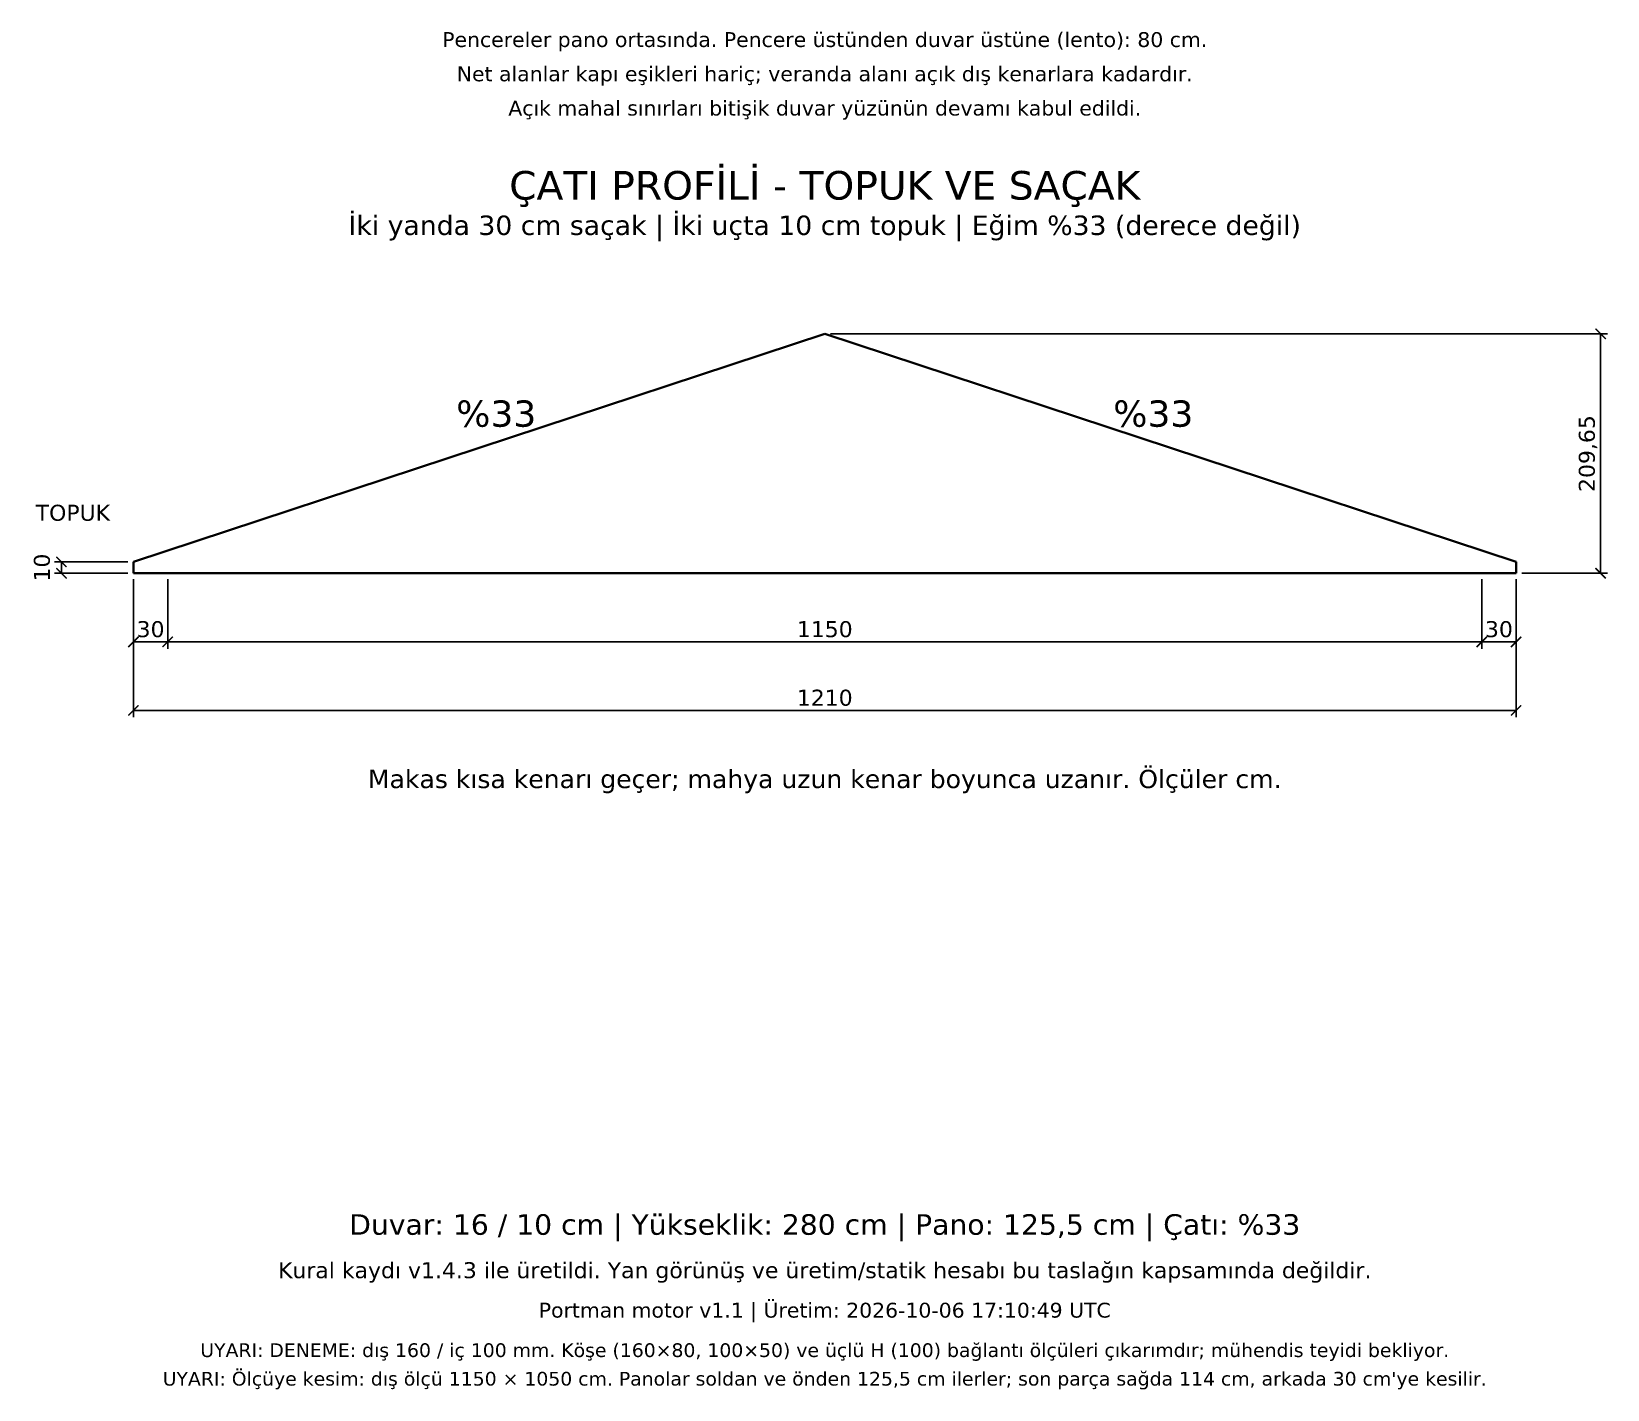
# Model space of a CAD drawing. Header units: centimetres. Extents: x -135 to 5290, y -1327 to 1388.
# Drawn here: x 1331 to 2710, y -1327 to -138 of the extents above; entities that cross this region are included whole.
import ezdxf
from ezdxf.enums import TextEntityAlignment as Align

# ---------------------------------------------------------------- set-up
doc = ezdxf.new("R2010")
doc.units = ezdxf.units.CM
for name, color, linetype in [('CATI_GORUNUS', 7, 'Continuous'), ('CATI_OLCU', 4, 'Continuous'), ('CATI_YAZI', 7, 'Continuous'), ('ODA_ADLARI', 7, 'Continuous'), ('PORTMAN_INFO', 7, 'Continuous')]:
    doc.layers.add(name, color=color, linetype=linetype)
doc.styles.add('PORTMAN', font='DejaVuSans.ttf')
doc.dimstyles.new('PORTMAN', dxfattribs={"dimtxt": 14, "dimasz": 9, "dimexe": 6, "dimexo": 5, "dimgap": 4, "dimtad": 1, "dimtxsty": 'PORTMAN', "dimblk": 'ARCHTICK', "dimcen": 2.5, "dimazin": 3, "dimtfac": 0.5, "dimtmove": 2, "dimatfit": 3})

# ---------------------------------------------------------------- blocks, each defined once
blk = doc.blocks.new('_ARCHTICK')
at = {"color": 0, "linetype": 'BYBLOCK', "const_width": 0.15}
blk.add_lwpolyline([(-0.5, -0.5), (0.5, 0.5)], dxfattribs=at)

msp = doc.modelspace()

# ---------------------------------------------------------------- linework, layer by layer
at = {"layer": 'CATI_GORUNUS', "lineweight": 35}
for p, q in [((1420, -602.205), (2025, -402.555)), ((2025, -402.555), (2630, -602.205)), ((1420, -612.205), (2630, -612.205))]:
    msp.add_line(p, q, dxfattribs=at)
at = {"layer": 'CATI_GORUNUS', "color": 1, "lineweight": 35}
for p, q in [((1420, -612.205), (1420, -602.205)), ((2630, -612.205), (2630, -602.205))]:
    msp.add_line(p, q, dxfattribs=at)

# ---------------------------------------------------------------- texts
at = {"layer": 'CATI_YAZI', "style": 'PORTMAN'}
for s, height, p in [('ÇATI PROFİLİ - TOPUK VE SAÇAK', 25, (2025, -272.555)), ('İki yanda 30 cm saçak | İki uçta 10 cm topuk | Eğim %33 (derece değil)', 17, (2025, -307.555)), ('%33', 23, (1737.5, -472.38)), ('%33', 23, (2312.5, -472.38)), ('TOPUK', 14, (1367, -559.205)), ('Makas kısa kenarı geçer; mahya uzun kenar boyunca uzanır. Ölçüler cm.', 16, (2025, -792.205))]:
    msp.add_text(s, height=height, dxfattribs=at).set_placement(p, align=Align.MIDDLE_CENTER)
at = {"layer": 'ODA_ADLARI', "style": 'PORTMAN'}
for s, p in [('Pencereler pano ortasında. Pencere üstünden duvar üstüne (lento): 80 cm.', (2025, -145)), ('Net alanlar kapı eşikleri hariç; veranda alanı açık dış kenarlara kadardır.', (2025, -175)), ('Açık mahal sınırları bitişik duvar yüzünün devamı kabul edildi.', (2025, -205))]:
    msp.add_text(s, height=13, dxfattribs=at).set_placement(p, align=Align.MIDDLE_CENTER)
at = {"layer": 'PORTMAN_INFO', "style": 'PORTMAN'}
for s, height, p in [('Duvar: 16 / 10 cm | Yükseklik: 280 cm | Pano: 125,5 cm | Çatı: %33', 18, (2025, -1182.205)), ('Kural kaydı v1.4.3 ile üretildi. Yan görünüş ve üretim/statik hesabı bu taslağın kapsamında değildir.', 14, (2025, -1222.205)), ('Portman motor v1.1 | Üretim: 2026-10-06 17:10:49 UTC', 13, (2025, -1257.205)), ('UYARI: DENEME: dış 160 / iç 100 mm. Köşe (160×80, 100×50) ve üçlü H (100) bağlantı ölçüleri çıkarımdır; mühendis teyidi bekliyor.', 12, (2025, -1292.205)), ("UYARI: Ölçüye kesim: dış ölçü 1150 × 1050 cm. Panolar soldan ve önden 125,5 cm ilerler; son parça sağda 114 cm, arkada 30 cm'ye kesilir.", 12, (2025, -1317.205))]:
    msp.add_text(s, height=height, dxfattribs=at).set_placement(p, align=Align.MIDDLE_CENTER)

# ---------------------------------------------------------------- dimensions: what is measured, and where the dimension line sits
at = {"layer": 'CATI_OLCU'}
for base, p1, p2 in [((2704, -612.205), (2630, -612.205), (2025, -402.555)), ((1357, -612.205), (1420, -612.205), (1420, -602.205))]:
    msp.add_linear_dim(base=base, p1=p1, p2=p2, angle=90, dimstyle='PORTMAN', override={"dimtxt": 14, "dimasz": 9, "dimexe": 6, "dimexo": 5, "dimdec": 2, "dimzin": 8, "dimdsep": 44}, dxfattribs=at).render()
for base, p1, p2 in [((1420, -732.205), (1420, -612.205), (2630, -612.205)), ((1420, -672.205), (1420, -612.205), (1450, -612.205)), ((1450, -672.205), (1450, -612.205), (2600, -612.205)), ((2600, -672.205), (2600, -612.205), (2630, -612.205))]:
    msp.add_linear_dim(base=base, p1=p1, p2=p2, dimstyle='PORTMAN', override={"dimtxt": 14, "dimasz": 9, "dimexe": 6, "dimexo": 5, "dimdec": 2, "dimzin": 8, "dimdsep": 44}, dxfattribs=at).render()

doc.saveas('drawing.dxf')
